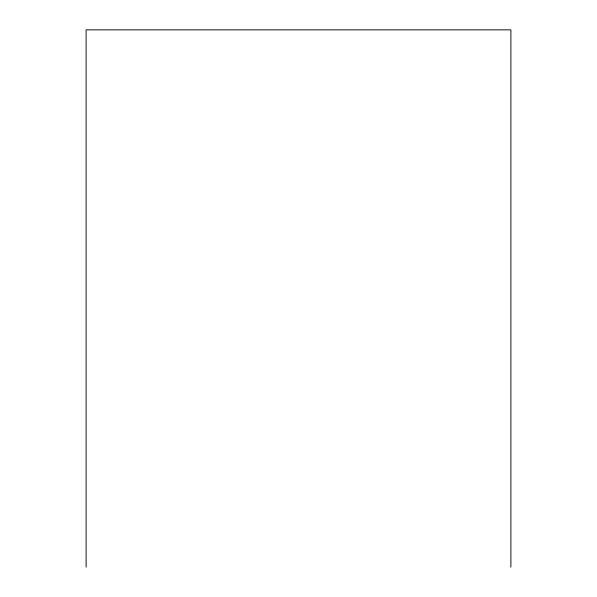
<?xml version="1.0" encoding="UTF-8"?>
<svg xmlns="http://www.w3.org/2000/svg" width="597" height="597" viewBox="0 0 597 597"><rect width="100%" height="100%" fill="white"/><g stroke="black" fill="none" stroke-linecap="round" stroke-linejoin="round"><path stroke-width="0.9" d="M510.89 567.15L510.89 29.85L86.11 29.85L86.11 567.15"/></g></svg>
